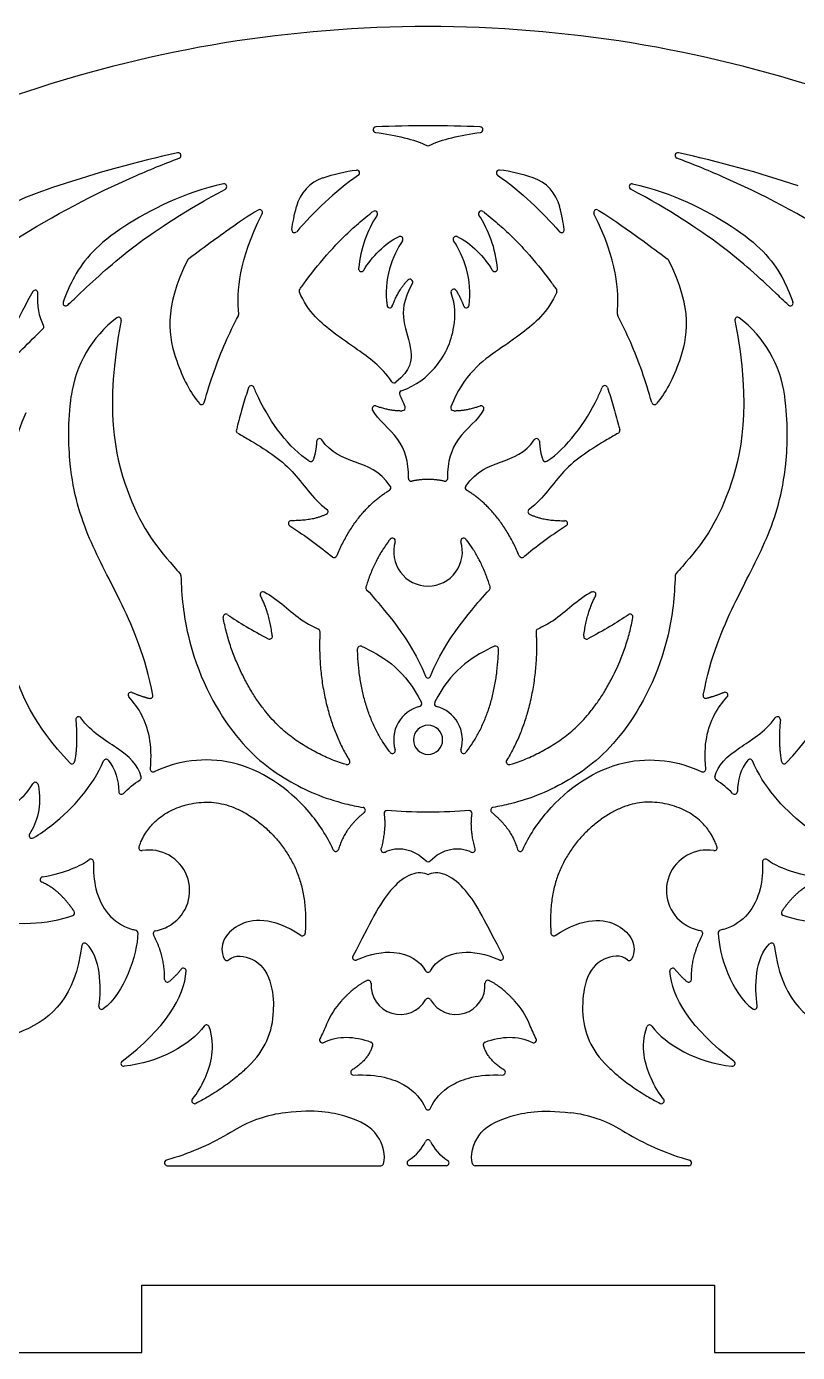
# Model space of a CAD drawing. Header units: millimetres. Extents: x -254 to 403, y -359 to 324.
# Drawn here: x -35.8 to 32.9, y 205.5 to 323.6 of the extents above; entities that cross this region are included whole.
import ezdxf

# ---------------------------------------------------------------- set-up
doc = ezdxf.new("R2010")
doc.units = ezdxf.units.MM
doc.header["$MEASUREMENT"] = 0
doc.layers.add('Layer 03', color=5, linetype='Continuous')

msp = doc.modelspace()

# ---------------------------------------------------------------- linework, layer by layer
at = {"layer": 'Layer 03'}
for p, q in [((-0.87, 263.92), (-0.59, 263.4)), ((0.87, 263.92), (0.59, 263.4)), ((-23.23, 222.15), (-4.2, 222.15)), ((0, 222.15), (-1.62, 222.15)), ((1.62, 222.15), (0, 222.15)), ((23.23, 222.15), (4.2, 222.15)), ((-25.5, 205.52), (-25.5, 211.52)), ((-25.5, 211.52), (25.5, 211.52)), ((25.5, 211.52), (25.5, 205.52)), ((-57.5, 205.52), (-25.5, 205.52)), ((25.5, 205.52), (57.5, 205.52))]:
    msp.add_line(p, q, dxfattribs=at)
for centre, radius, start, end in [((0, 210.51), 113.07, 90, 108.4372), ((0, 210.51), 113.07, 71.5628, 90), ((-17.67, 263.51), 57.21, 108.4372, 127.7196), ((-4.64, 314.4), 0.249, 92.5595, 262.6812), ((0, 210.51), 104.24, 90, 92.5595), ((0, 210.51), 104.24, 87.4405, 90), ((4.64, 314.4), 0.249, 277.3188, 87.4405), ((0, 313.22), 0.249, 243.4582, 296.5418), ((0, 210.51), 104.24, 102.3529, 108.4372), ((-22.25, 312.1), 0.249, 290.2895, 102.3529), ((22.25, 312.1), 0.249, 77.6471, 249.7105), ((0, 210.51), 104.24, 71.5628, 77.6471), ((-6.34, 310.56), 0.249, 305.2353, 96.64), ((6.34, 310.56), 0.249, 83.36, 234.7647), ((-17.67, 263.51), 48.38, 108.4372, 127.7196), ((-18.17, 309.33), 0.249, 298.3472, 102.282), ((-8.18, 306.65), 3.66, 108.7469, 165.7548), ((8.18, 306.65), 3.66, 14.2452, 71.2531), ((18.17, 309.33), 0.249, 77.718, 241.6528), ((-15, 307.03), 0.249, 333.7966, 121.7959), ((-4.74, 306.92), 0.249, 326.8399, 127.1063), ((4.74, 306.92), 0.249, 52.8937, 213.1601), ((15, 307.03), 0.249, 58.2041, 206.2034), ((-11.89, 305.48), 0.249, 171.7986, 319.0743), ((-2.48, 304.65), 0.249, 325.3451, 113.7582), ((2.48, 304.65), 0.249, 66.2418, 214.6549), ((11.89, 305.48), 0.249, 220.9257, 8.2014), ((-21.16, 302.71), 0.249, 126.2708, 152.7791), ((21.16, 302.71), 0.249, 27.2209, 53.7292), ((-5.94, 302.02), 0.249, 174.7732, 328.7681), ((-1.61, 300.84), 0.249, 331.3035, 135.8636), ((5.94, 302.02), 0.249, 211.2319, 5.2268), ((-34.99, 299.86), 0.249, 355.2842, 150.1594), ((-11.23, 300.04), 0.249, 144.4138, 203.252), ((2.29, 299.95), 0.249, 31.727, 200.8775), ((11.23, 300.04), 0.249, 336.748, 35.5862), ((-32.26, 298.96), 0.249, 162.1966, 313.5288), ((-3.41, 298.79), 0.249, 188.6346, 339.0749), ((3.41, 298.79), 0.249, 200.9251, 351.3654), ((32.26, 298.96), 0.249, 226.4712, 17.8034), ((-21.36, 289.3), 10.5, 127.3135, 172.4812), ((-27.57, 297.45), 0.249, 349.0074, 127.3135), ((-17.11, 297.94), 0.249, 331.8807, 4.1392), ((17.11, 297.94), 0.249, 175.8608, 208.1193), ((27.57, 297.45), 0.249, 52.6865, 190.9926), ((21.36, 289.3), 10.5, 7.5188, 52.6865), ((-34.47, 296.84), 0.249, 314.011, 26.1568), ((-3.02, 292.1), 0.249, 214.9718, 309.1029), ((-15.74, 291.36), 0.249, 22.0951, 161.202), ((-2.3, 290.91), 0.249, 109.6741, 207.0525), ((15.74, 291.36), 0.249, 18.798, 157.9049), ((-20.17, 290.17), 0.249, 219.9689, 344.4046), ((-4.73, 289.56), 0.249, 72.0518, 208.4537), ((-2.27, 289.63), 0.249, 271.7274, 21.3558), ((2.27, 289.63), 0.249, 158.6442, 268.2726), ((4.73, 289.56), 0.249, 331.5463, 107.9482), ((20.17, 290.17), 0.249, 195.5954, 320.0311), ((-16.83, 287.6), 0.249, 166.2302, 239.7733), ((16.83, 287.6), 0.249, 300.2267, 13.7698), ((-9.67, 286.64), 0.249, 33.879, 176.7631), ((9.67, 286.64), 0.249, 3.2369, 146.121), ((-10.45, 285.1), 0.249, 237.4653, 340.1644), ((10.45, 285.1), 0.249, 199.8356, 302.5347), ((-3.56, 282.51), 0.249, 300.3104, 34.0752), ((-1.5, 283.34), 0.249, 178.3095, 283.024), ((1.5, 283.34), 0.249, 256.976, 1.6905), ((3.56, 282.51), 0.249, 145.9248, 239.6896), ((-9.15, 280.39), 0.249, 297.0444, 53.1816), ((9.15, 280.39), 0.249, 126.8184, 242.9556), ((-12.18, 279.34), 0.249, 89.4343, 237.2658), ((12.18, 279.34), 0.249, 302.7342, 90.5657), ((-3.17, 277.79), 0.249, 343.06, 140.2809), ((0, 276.82), 3.06, 163.06, 270), ((0, 276.82), 3.06, 270, 16.94), ((3.17, 277.79), 0.249, 39.7191, 196.94), ((-8.36, 276.54), 0.249, 229.9817, 337.3369), ((8.36, 276.54), 0.249, 202.6631, 310.0183), ((-22.26, 274.69), 0.249, 1.521, 42.6797), ((22.26, 274.69), 0.249, 137.3203, 178.479), ((-14.71, 273.01), 0.249, 62.2205, 208.2662), ((-5.29, 273.61), 0.249, 163.2529, 222.7551), ((5.29, 273.61), 0.249, 317.2449, 16.7471), ((14.71, 273.01), 0.249, 331.7338, 117.7795), ((-18, 271.01), 0.249, 55.6214, 190.4851), ((18, 271.01), 0.249, 349.5149, 124.3786), ((-14.11, 269.29), 0.249, 242.8237, 7.0911), ((-9.87, 269.7), 0.249, 356.8641, 65.6135), ((9.87, 269.7), 0.249, 114.3865, 183.1359), ((14.11, 269.29), 0.249, 172.9089, 297.1763), ((-6.02, 268.17), 0.249, 66.1506, 180.8357), ((6.02, 268.17), 0.249, 359.1643, 113.8494), ((0, 265.82), 0.249, 200.7455, 339.2545), ((-26.46, 264.06), 0.249, 67.1283, 223.4554), ((-24.75, 264.01), 0.249, 256.4042, 10.985), ((-0.81, 263.28), 0.249, 284.1366, 28.4127), ((0.81, 263.28), 0.249, 151.5873, 255.8634), ((24.75, 264.01), 0.249, 169.015, 283.5958), ((26.46, 264.06), 0.249, 316.5446, 112.8717), ((-31.13, 261.88), 0.249, 36.5018, 185.7139), ((0, 260.07), 3.06, 104.1366, 196.9113), ((0, 260.07), 3.06, 343.0887, 75.8634), ((31.13, 261.88), 0.249, 354.2861, 143.4982), ((0, 260.07), 1.3, 90, 270), ((0, 260.07), 1.3, 270, 90), ((-3.17, 259.11), 0.249, 219.7135, 16.9113), ((3.17, 259.11), 0.249, 163.0887, 320.2865), ((-31.72, 258.18), 0.249, 223.0317, 348.9408), ((-28.67, 258.09), 0.249, 40.2106, 156.758), ((-24.49, 257.46), 0.249, 174.5625, 295.3702), ((-7.21, 258.11), 0.249, 253.4152, 31.801), ((7.21, 258.11), 0.249, 148.199, 286.5848), ((24.49, 257.46), 0.249, 244.6298, 5.4375), ((28.67, 258.09), 0.249, 23.242, 139.7894), ((31.72, 258.18), 0.249, 191.0592, 316.9683), ((-34.98, 256.04), 0.249, 11.3193, 149.5496), ((-25.79, 256.72), 0.249, 303.8155, 13.0823), ((25.79, 256.72), 0.249, 166.9177, 236.1845), ((-27.3, 255.47), 0.249, 181.1668, 315.4881), ((27.3, 255.47), 0.249, 224.5119, 358.8332), ((-5.83, 253.81), 0.249, 308.8894, 80.1942), ((5.83, 253.81), 0.249, 99.8058, 231.1106), ((-3.67, 253.53), 0.249, 84.9298, 188.8231), ((3.67, 253.53), 0.249, 351.1769, 95.0702), ((-35.28, 251.55), 0.249, 148.374, 302.0555), ((-25.5, 250.45), 0.249, 161.5058, 279.8329), ((-8.21, 250.38), 0.249, 204.5073, 344.4737), ((-3.95, 250.3), 0.249, 164.6139, 298.5584), ((3.95, 250.3), 0.249, 241.4416, 15.3861), ((8.21, 250.38), 0.249, 195.5263, 335.4927), ((25.5, 250.45), 0.249, 260.1671, 18.4942), ((-30.04, 249.2), 0.249, 357.0786, 125.7157), ((-24.84, 246.65), 3.61, 302.7408, 99.8329), ((0, 249.47), 0.249, 224.5341, 315.4659), ((24.84, 246.65), 3.61, 80.1671, 237.2592), ((30.04, 249.2), 0.249, 54.2843, 182.9214), ((0, 248.34), 0.249, 247.8981, 292.1019), ((-34.29, 247.62), 0.249, 101.1918, 247.2756), ((-31.72, 244.66), 0.249, 289.6323, 34.3795), ((31.72, 244.66), 0.249, 145.6205, 250.3677), ((-26.09, 242.88), 0.249, 357.9401, 77.1746), ((-24.23, 242.82), 0.249, 100.193, 207.84), ((-11.19, 242.86), 0.249, 236.9604, 356.2388), ((11.19, 242.86), 0.249, 183.7612, 303.0396), ((24.23, 242.82), 0.249, 332.16, 79.807), ((26.09, 242.88), 0.249, 102.8254, 182.0599), ((-30.59, 241.72), 0.249, 46.8695, 172.4295), ((30.59, 241.72), 0.249, 7.5705, 133.1305), ((-21.79, 239.49), 0.249, 356.2978, 142.0277), ((-17.92, 240.67), 0.249, 205.348, 309.4736), ((-6.47, 240.69), 0.249, 152.7238, 295.3922), ((6.47, 240.69), 0.249, 244.6078, 27.2762), ((17.92, 240.67), 0.249, 230.5264, 334.652), ((21.79, 239.49), 0.249, 37.9723, 183.7022), ((-23.21, 238.74), 0.249, 179.3525, 310.1937), ((-5.33, 238.41), 0.249, 355.8825, 115.3034), ((0, 239.62), 0.249, 209.1437, 330.8563), ((5.33, 238.41), 0.249, 64.6966, 184.1175), ((23.21, 238.74), 0.249, 229.8063, 0.6475), ((-2.48, 238.21), 2.6, 175.8825, 330.4357), ((2.48, 238.21), 2.6, 209.5643, 4.1175), ((-29.07, 236.32), 0.249, 171.5173, 305.8657), ((-20.66, 236.1), 6.9, 315.846, 1.5666), ((-2.42, 231.99), 7.17, 137.5282, 157.3126), ((0, 236.8), 0.249, 29.5643, 150.4357), ((2.42, 231.99), 7.17, 22.6874, 42.4718), ((20.66, 236.1), 6.9, 178.4334, 224.154), ((29.07, 236.32), 0.249, 234.1343, 8.4827), ((-19.73, 234.44), 0.249, 18.8816, 144.345), ((19.73, 234.44), 0.249, 35.655, 161.1184), ((-9.41, 233.34), 0.249, 153.4427, 296.5461), ((-5.17, 232.92), 0.249, 340.6185, 70.2817), ((5.17, 232.92), 0.249, 109.7183, 199.3815), ((9.41, 233.34), 0.249, 243.4539, 26.5573), ((-27.1, 231.25), 0.249, 127.0522, 275.7407), ((27.1, 231.25), 0.249, 264.2593, 52.9478), ((-6.64, 230.47), 0.249, 119.4484, 272.2167), ((6.64, 230.47), 0.249, 267.7833, 60.5516), ((-20.79, 227.92), 0.249, 139.6438, 296.9197), ((20.79, 227.92), 0.249, 243.0803, 40.3562), ((-11.41, 215.68), 11.26, 96.5346, 121.4476), ((0, 227.37), 0.249, 203.2912, 336.7088), ((11.41, 215.68), 11.26, 58.5524, 83.4654), ((0, 224.2), 0.249, 25.1229, 154.8771), ((-23.23, 222.4), 0.249, 106.0141, 270), ((-4.2, 222.4), 0.249, 270, 342.9441), ((-1.62, 222.4), 0.249, 121.9569, 270), ((1.62, 222.4), 0.249, 270, 58.0431), ((4.2, 222.4), 0.249, 197.0559, 270), ((23.23, 222.4), 0.249, 270, 73.9859)]:
    msp.add_arc(centre, radius, start, end, dxfattribs=at)
for points, degree in [([(-4.68, 314.15), (-2.85, 313.92), (-1.19, 313.53), (-0.11, 312.99)], 3), ([(0.11, 312.99), (1.19, 313.53), (2.85, 313.92), (4.68, 314.15)], 3), ([(-9.35, 310.11), (-8.38, 310.44), (-7.38, 310.69), (-6.37, 310.8)], 3), ([(9.35, 310.11), (8.38, 310.44), (7.38, 310.69), (6.37, 310.8)], 3), ([(-6.2, 310.35), (-8.34, 308.84), (-10.14, 307.11), (-11.7, 305.31)], 3), ([(6.2, 310.35), (8.34, 308.84), (10.14, 307.11), (11.7, 305.31)], 3), ([(-12.13, 305.51), (-12.05, 306.11), (-11.91, 306.79), (-11.72, 307.55)], 3), ([(12.13, 305.51), (12.05, 306.11), (11.91, 306.79), (11.72, 307.55)], 3), ([(-16.86, 297.96), (-17.02, 300.11), (-16.88, 302.66), (-14.78, 306.92)], 3), ([(-4.53, 306.79), (-5.4, 305.46), (-6.02, 303.84), (-6.18, 302.04)], 3), ([(6.18, 302.04), (6.02, 303.84), (5.4, 305.46), (4.53, 306.79)], 3), ([(16.86, 297.96), (17.02, 300.11), (16.88, 302.66), (14.78, 306.92)], 3), ([(-5.72, 301.89), (-5.03, 303.03), (-3.83, 304.33), (-2.58, 304.88)], 3), ([(2.58, 304.88), (3.83, 304.33), (5.03, 303.03), (5.72, 301.89)], 3), ([(-2.27, 304.51), (-3.14, 303.25), (-4, 300.99), (-3.65, 298.75)], 3), ([(3.65, 298.75), (4, 300.99), (3.14, 303.25), (2.27, 304.51)], 3), ([(-35.2, 299.98), (-36.47, 297.78), (-37.52, 295.4), (-38.24, 293.45)], 3), ([(-3.18, 298.7), (-2.62, 300.16), (-1.79, 301.01)], 2), ([(2.51, 300.08), (2.88, 299.47), (3.18, 298.7)], 2), ([(-34.25, 296.95), (-34.62, 297.72), (-34.83, 298.73), (-34.74, 299.84)], 3), ([(-37.83, 293.18), (-36.73, 294.3), (-35.54, 295.46), (-34.3, 296.66)], 3), ([(-2.04, 289.72), (-2.19, 290.11), (-2.35, 290.46), (-2.52, 290.79)], 3), ([(-4.66, 289.8), (-3.28, 289.35), (-2.27, 289.38)], 2), ([(2.27, 289.38), (3.28, 289.35), (4.66, 289.8)], 2), ([(-9.92, 286.66), (-9.97, 285.7), (-10.22, 285.02)], 2), ([(9.92, 286.66), (9.97, 285.7), (10.22, 285.02)], 2), ([(-9.04, 280.17), (-10.21, 279.57), (-12.17, 279.58)], 2), ([(9.04, 280.17), (10.21, 279.57), (12.17, 279.58)], 2), ([(-12.31, 279.13), (-10.86, 278.19), (-9.61, 277.26), (-8.52, 276.35)], 3), ([(12.31, 279.13), (10.86, 278.19), (9.61, 277.26), (8.52, 276.35)], 3), ([(-13.87, 269.32), (-14.13, 271.41), (-14.93, 272.9)], 2), ([(13.87, 269.32), (14.13, 271.41), (14.93, 272.9)], 2), ([(-17.86, 271.21), (-16.84, 270.52), (-15.65, 269.8), (-14.23, 269.07)], 3), ([(17.86, 271.21), (16.84, 270.52), (15.65, 269.8), (14.23, 269.07)], 3), ([(-5.92, 268.4), (-4.19, 267.63), (-2.25, 266.46), (-0.87, 263.92)], 3), ([(5.92, 268.4), (4.19, 267.63), (2.25, 266.46), (0.87, 263.92)], 3), ([(-26.37, 264.29), (-25.56, 263.95), (-24.81, 263.76)], 2), ([(26.37, 264.29), (25.56, 263.95), (24.81, 263.76)], 2), ([(-31.38, 261.86), (-31.17, 259.73), (-31.48, 258.13)], 2), ([(31.38, 261.86), (31.17, 259.73), (31.48, 258.13)], 2), ([(-28.48, 258.25), (-27.82, 257.46), (-27.57, 256.46), (-27.55, 255.46)], 3), ([(28.48, 258.25), (27.82, 257.46), (27.57, 256.46), (27.55, 255.46)], 3), ([(-27.12, 255.29), (-26.69, 255.74), (-26.19, 256.15), (-25.65, 256.51)], 3), ([(27.12, 255.29), (26.69, 255.74), (26.19, 256.15), (25.65, 256.51)], 3), ([(-34.73, 256.08), (-34.35, 254.16), (-34.86, 252.71), (-35.49, 251.68)], 3), ([(-5.67, 253.61), (-7.45, 252.18), (-7.97, 250.31)], 2), ([(-3.92, 253.49), (-3.71, 252.13), (-4.19, 250.36)], 2), ([(0, 253.63), (-1.38, 253.63), (-2.58, 253.68), (-3.65, 253.78)], 3), ([(3.65, 253.78), (2.58, 253.68), (1.38, 253.63), (0, 253.63)], 3), ([(4.19, 250.36), (3.71, 252.13), (3.92, 253.49)], 2), ([(5.67, 253.61), (7.45, 252.18), (7.97, 250.31)], 2), ([(-3.83, 250.08), (-2.77, 250.66), (-1.26, 250.39), (-0.18, 249.29)], 3), ([(0.18, 249.29), (1.26, 250.39), (2.77, 250.66), (3.83, 250.08)], 3), ([(-34.34, 247.86), (-32.14, 248.3), (-31.02, 248.8), (-30.18, 249.4)], 3), ([(34.34, 247.86), (32.14, 248.3), (31.02, 248.8), (30.18, 249.4)], 3), ([(-31.52, 244.8), (-32.84, 246.74), (-34.39, 247.39)], 2), ([(31.52, 244.8), (32.84, 246.74), (34.39, 247.39)], 2), ([(-39.62, 244.18), (-36.77, 243.48), (-33.92, 243.61), (-31.64, 244.43)], 3), ([(39.62, 244.18), (36.77, 243.48), (33.92, 243.61), (31.64, 244.43)], 3), ([(-24.27, 243.07), (-23.8, 243.15), (-23.33, 243.32), (-22.89, 243.61)], 3), ([(24.27, 243.07), (23.8, 243.15), (23.33, 243.32), (22.89, 243.61)], 3), ([(-25.84, 242.87), (-25.92, 240.88), (-27.04, 237.48), (-28.93, 236.12)], 3), ([(-23.46, 238.74), (-23.43, 240.78), (-24.45, 242.71)], 2), ([(23.46, 238.74), (23.43, 240.78), (24.45, 242.71)], 2), ([(25.84, 242.87), (25.92, 240.88), (27.04, 237.48), (28.93, 236.12)], 3), ([(-29.32, 236.36), (-29.06, 238.08), (-29.14, 240.71), (-30.42, 241.9)], 3), ([(29.32, 236.36), (29.06, 238.08), (29.14, 240.71), (30.42, 241.9)], 3), ([(-27.25, 231.45), (-23.43, 234.33), (-21.69, 237.16), (-21.54, 239.47)], 3), ([(-21.99, 239.64), (-22.43, 239.07), (-23.05, 238.55)], 2), ([(-5.43, 238.64), (-6.52, 238.12), (-7.71, 236.83)], 2), ([(7.71, 236.83), (6.52, 238.12), (5.43, 238.64)], 2), ([(27.25, 231.45), (23.43, 234.33), (21.69, 237.16), (21.54, 239.47)], 3), ([(21.99, 239.64), (22.43, 239.07), (23.05, 238.55)], 2), ([(-19.93, 234.58), (-21.11, 232.94), (-23.98, 231.32), (-27.07, 231.01)], 3), ([(-9.03, 234.75), (-9.22, 234.31), (-9.42, 233.87), (-9.63, 233.45)], 3), ([(-9.29, 233.11), (-7.98, 233.77), (-6.57, 233.69), (-5.08, 233.16)], 3), ([(5.08, 233.16), (6.57, 233.69), (7.98, 233.77), (9.29, 233.11)], 3), ([(9.63, 233.45), (9.42, 233.87), (9.22, 234.31), (9.03, 234.75)], 3), ([(19.93, 234.58), (21.11, 232.94), (23.98, 231.32), (27.07, 231.01)], 3), ([(-4.93, 232.84), (-5.42, 231.45), (-6.76, 230.69)], 2), ([(6.76, 230.69), (5.42, 231.45), (4.93, 232.84)], 2), ([(-1.76, 222.61), (-1.01, 223.08), (-0.52, 223.69), (-0.23, 224.3)], 3), ([(0.23, 224.3), (0.52, 223.69), (1.01, 223.08), (1.76, 222.61)], 3)]:
    msp.add_open_spline(points, degree=degree, dxfattribs=at)
for points, knots in [([(-52.65, 291.88), (-51.08, 293.37), (-46.35, 297.81), (-36.9, 304.97), (-28.19, 309.45), (-23.49, 311.37), (-22.16, 311.86)], [464.744344, 464.744344, 464.744344, 464.744344, 469.767958, 478.059149, 486.350339, 489.721095, 489.721095, 489.721095, 489.721095]), ([(52.65, 291.88), (51.08, 293.37), (46.35, 297.81), (36.9, 304.97), (28.19, 309.45), (23.49, 311.37), (22.16, 311.86)], [464.744344, 464.744344, 464.744344, 464.744344, 469.767958, 478.059149, 486.35034, 489.721095, 489.721095, 489.721095, 489.721095]), ([(-18.22, 309.58), (-21.72, 308.81), (-28.44, 305.37), (-31.15, 302.26), (-32.25, 299.79), (-32.49, 299.04)], [192.087242, 192.087242, 192.087242, 192.087242, 198.876017, 206.666206, 210.259678, 210.259678, 210.259678, 210.259678]), ([(18.22, 309.58), (21.72, 308.81), (28.44, 305.37), (31.15, 302.26), (32.25, 299.79), (32.49, 299.04)], [192.087242, 192.087242, 192.087242, 192.087242, 198.876015, 206.666206, 210.259678, 210.259678, 210.259678, 210.259678]), ([(-32.09, 298.78), (-31.71, 299.14), (-28.5, 302.18), (-25.1, 305.31), (-18.05, 309.11)], [210.919989, 210.919989, 210.919989, 210.919989, 212.394706, 223.384243, 223.384243, 223.384243, 223.384243]), ([(32.09, 298.78), (31.71, 299.14), (28.5, 302.18), (25.1, 305.31), (18.05, 309.11)], [210.919989, 210.919989, 210.919989, 210.919989, 212.394706, 223.384243, 223.384243, 223.384243, 223.384243]), ([(-15.14, 307.24), (-16.78, 306.22), (-18.65, 304.87), (-20.57, 303.45), (-21.3, 302.91)], [265.783065, 265.783065, 265.783065, 265.783065, 270.275128, 273.026856, 273.026856, 273.026856, 273.026856]), ([(-11.43, 300.18), (-11.24, 300.44), (-10.4, 301.59), (-9.15, 303.14), (-7.62, 304.76), (-6.37, 305.93), (-5.44, 306.7), (-4.94, 307.09), (-4.89, 307.12)], [484.817467, 484.817467, 484.817467, 484.817467, 485.782388, 489.100867, 490.794082, 492.510579, 494.255755, 494.424812, 494.424812, 494.424812, 494.424812]), ([(4.89, 307.12), (4.94, 307.09), (5.44, 306.7), (6.37, 305.93), (7.62, 304.76), (9.15, 303.14), (10.4, 301.59), (11.24, 300.44), (11.43, 300.18)], [731.779436, 731.779436, 731.779436, 731.779436, 731.948494, 733.69367, 735.410167, 737.103382, 740.42186, 741.386782, 741.386782, 741.386782, 741.386782]), ([(15.14, 307.24), (16.78, 306.22), (18.65, 304.87), (20.57, 303.45), (21.3, 302.91)], [265.783065, 265.783065, 265.783065, 265.783065, 270.275128, 273.026856, 273.026856, 273.026856, 273.026856]), ([(-21.38, 302.83), (-23.64, 298.44), (-22.62, 293.7), (-21.17, 290.97), (-20.36, 290.01)], [273.14252, 273.14252, 273.14252, 273.14252, 279.110589, 283.985373, 283.985373, 283.985373, 283.985373]), ([(21.38, 302.83), (23.64, 298.44), (22.62, 293.7), (21.17, 290.97), (20.36, 290.01)], [273.14252, 273.14252, 273.14252, 273.14252, 279.110589, 283.985373, 283.985373, 283.985373, 283.985373]), ([(-3.22, 291.96), (-4.18, 293.33), (-6.92, 295.28), (-9.88, 297.25), (-11.09, 299.09), (-11.46, 299.94)], [470.276363, 470.276363, 470.276363, 470.276363, 474.406249, 480.601068, 484.560737, 484.560737, 484.560737, 484.560737]), ([(-1.39, 300.72), (-2.25, 299.15), (-2.31, 297.11), (-1.32, 294.92), (-1.52, 293), (-2.86, 291.91)], [458.834652, 458.834652, 458.834652, 458.834652, 462.224618, 466.333149, 469.865638, 469.865638, 469.865638, 469.865638]), ([(11.46, 299.94), (11.09, 299.09), (9.88, 297.25), (6.54, 295.02), (3.17, 292.61), (2.04, 289.72)], [741.643512, 741.643512, 741.643512, 741.643512, 745.603183, 751.798002, 757.780285, 757.780285, 757.780285, 757.780285]), ([(-2.38, 291.14), (-1, 291.63), (1.13, 293.46), (2.4, 296.09), (2.46, 298.82), (2.06, 299.86)], [783.409077, 783.409077, 783.409077, 783.409077, 787.184656, 792.469186, 795.704714, 795.704714, 795.704714, 795.704714]), ([(-19.93, 290.1), (-19.66, 291.06), (-18.78, 293.86), (-17.72, 296.28), (-16.89, 297.82)], [284.528327, 284.528327, 284.528327, 284.528327, 286.897397, 291.675514, 291.675514, 291.675514, 291.675514]), ([(19.93, 290.1), (19.66, 291.06), (18.78, 293.86), (17.72, 296.28), (16.89, 297.82)], [284.528327, 284.528327, 284.528327, 284.528327, 286.897397, 291.675514, 291.675514, 291.675514, 291.675514]), ([(-27.33, 297.4), (-28.84, 289.62), (-26.91, 280.94), (-24.27, 277.31), (-22.27, 275.08), (-22.07, 274.86)], [1279.227974, 1279.227974, 1279.227974, 1279.227974, 1290.998135, 1303.188812, 1304.494618, 1304.494618, 1304.494618, 1304.494618]), ([(27.33, 297.4), (28.84, 289.62), (26.91, 280.94), (24.27, 277.31), (22.27, 275.08), (22.07, 274.86)], [1279.227974, 1279.227974, 1279.227974, 1279.227974, 1290.998135, 1303.188812, 1304.494618, 1304.494618, 1304.494618, 1304.494618]), ([(-24.51, 264.05), (-25.17, 267.49), (-27.32, 272.51), (-30.33, 277.87), (-32, 283.34), (-32.07, 288.36), (-31.77, 290.67)], [1240.621312, 1240.621312, 1240.621312, 1240.621312, 1248.543584, 1256.747931, 1264.952279, 1270.313385, 1270.313385, 1270.313385, 1270.313385]), ([(-15.98, 291.44), (-16.16, 290.9), (-16.51, 289.79), (-16.85, 288.52), (-17.03, 287.8), (-17.07, 287.66)], [399.609016, 399.609016, 399.609016, 399.609016, 401.323758, 403.118392, 403.561599, 403.561599, 403.561599, 403.561599]), ([(-10.59, 284.89), (-12.37, 286.03), (-14.29, 288.67), (-15.38, 291.13), (-15.51, 291.45)], [389.440651, 389.440651, 389.440651, 389.440651, 397.74784, 399.002047, 399.002047, 399.002047, 399.002047]), ([(10.59, 284.89), (12.37, 286.03), (14.29, 288.67), (15.38, 291.13), (15.51, 291.45)], [389.440651, 389.440651, 389.440651, 389.440651, 397.74784, 399.002047, 399.002047, 399.002047, 399.002047]), ([(15.98, 291.44), (16.16, 290.9), (16.51, 289.79), (16.85, 288.52), (17.03, 287.8), (17.07, 287.66)], [399.609016, 399.609016, 399.609016, 399.609016, 401.323758, 403.118392, 403.561599, 403.561599, 403.561599, 403.561599]), ([(24.51, 264.05), (25.17, 267.49), (27.32, 272.51), (30.33, 277.87), (32, 283.34), (32.07, 288.36), (31.77, 290.67)], [1240.621312, 1240.621312, 1240.621312, 1240.621312, 1248.543584, 1256.747931, 1264.952279, 1270.313385, 1270.313385, 1270.313385, 1270.313385]), ([(-1.74, 283.35), (-1.7, 284.84), (-2.51, 287.22), (-4.47, 288.55), (-4.95, 289.44)], [770.601284, 770.601284, 770.601284, 770.601284, 774.306979, 778.610755, 778.610755, 778.610755, 778.610755]), ([(4.95, 289.44), (4.47, 288.55), (2.51, 287.22), (1.7, 284.84), (1.74, 283.35)], [761.355022, 761.355022, 761.355022, 761.355022, 765.658798, 769.364493, 769.364493, 769.364493, 769.364493]), ([(-31.91, 258.01), (-35.05, 261.37), (-37.77, 267.18), (-38.51, 276.51), (-37.75, 284.74), (-35.79, 289.21)], [1027.372091, 1027.372091, 1027.372091, 1027.372091, 1038.869037, 1050.751873, 1061.591019, 1061.591019, 1061.591019, 1061.591019]), ([(31.91, 258.01), (35.05, 261.37), (37.77, 267.18), (38.51, 276.51), (37.75, 284.74), (35.79, 289.21)], [1027.372091, 1027.372091, 1027.372091, 1027.372091, 1038.869037, 1050.751873, 1061.591019, 1061.591019, 1061.591019, 1061.591019]), ([(-16.95, 287.38), (-16.63, 287.19), (-14.93, 286.22), (-11.88, 284.29), (-10.35, 281.59), (-9, 280.59)], [403.882491, 403.882491, 403.882491, 403.882491, 405.329944, 411.321658, 416.89839, 416.89839, 416.89839, 416.89839]), ([(16.95, 287.38), (16.63, 287.19), (14.93, 286.22), (11.88, 284.29), (10.35, 281.59), (9, 280.59)], [403.882491, 403.882491, 403.882491, 403.882491, 405.329944, 411.321658, 416.89839, 416.89839, 416.89839, 416.89839]), ([(-3.36, 282.65), (-4.31, 284.06), (-6.61, 284.82), (-8.67, 285.6), (-9.46, 286.78)], [377.907425, 377.907425, 377.907425, 377.907425, 382.072194, 386.588597, 386.588597, 386.588597, 386.588597]), ([(3.36, 282.65), (4.31, 284.06), (6.61, 284.82), (8.67, 285.6), (9.46, 286.78)], [377.907425, 377.907425, 377.907425, 377.907425, 382.072194, 386.588597, 386.588597, 386.588597, 386.588597]), ([(-3.36, 277.94), (-3.39, 277.91), (-3.61, 277.63), (-4.02, 277.06), (-4.53, 276.19), (-4.99, 275.22), (-5.31, 274.37), (-5.48, 273.85), (-5.53, 273.68)], [375.759288, 375.759288, 375.759288, 375.759288, 375.904713, 376.840276, 377.857089, 378.941043, 380.076226, 380.595019, 380.595019, 380.595019, 380.595019]), ([(5.53, 273.68), (5.48, 273.85), (5.31, 274.37), (4.99, 275.22), (4.53, 276.19), (4.02, 277.06), (3.61, 277.63), (3.39, 277.91), (3.36, 277.94)], [404.73857, 404.73857, 404.73857, 404.73857, 405.257362, 406.392545, 407.476499, 408.493312, 409.428876, 409.574301, 409.574301, 409.574301, 409.574301]), ([(-44.47, 275.11), (-43.49, 274.22), (-43.17, 270.65), (-45.39, 265.87), (-46.77, 258.74), (-44.7, 253.95), (-39.16, 252.87), (-36.12, 254.59), (-35.19, 256.16)], [1080.959555, 1080.959555, 1080.959555, 1080.959555, 1086.151651, 1092.021547, 1097.891443, 1103.761339, 1109.631235, 1114.894214, 1114.894214, 1114.894214, 1114.894214]), ([(-22.01, 274.7), (-21.96, 272.85), (-21.35, 267.43), (-17.43, 259.97), (-12.51, 256.22), (-8.84, 254.68), (-6.33, 254.15), (-5.79, 254.05)], [1304.674206, 1304.674206, 1304.674206, 1304.674206, 1309.391919, 1319.088794, 1328.785669, 1338.482544, 1340.985492, 1340.985492, 1340.985492, 1340.985492]), ([(22.01, 274.7), (21.96, 272.85), (21.35, 267.43), (17.43, 259.97), (12.51, 256.22), (8.84, 254.68), (6.33, 254.15), (5.79, 254.05)], [1304.674206, 1304.674206, 1304.674206, 1304.674206, 1309.391919, 1319.088794, 1328.78567, 1338.482545, 1340.985492, 1340.985492, 1340.985492, 1340.985492]), ([(-14.59, 273.24), (-13.32, 272.57), (-11.88, 271.01), (-10.24, 270.15), (-9.77, 269.93)], [289.478974, 289.478974, 289.478974, 289.478974, 294.618838, 296.583807, 296.583807, 296.583807, 296.583807]), ([(-5.47, 273.44), (-4.89, 272.81), (-2.46, 269.97), (-0.97, 267.67), (-0.23, 265.73)], [380.854646, 380.854646, 380.854646, 380.854646, 383.312547, 392.364614, 392.364614, 392.364614, 392.364614]), ([(0.23, 265.73), (0.97, 267.67), (2.46, 269.97), (4.89, 272.81), (5.47, 273.44)], [392.968974, 392.968974, 392.968974, 392.968974, 402.021039, 404.478943, 404.478943, 404.478943, 404.478943]), ([(14.59, 273.24), (13.32, 272.57), (11.88, 271.01), (10.24, 270.15), (9.77, 269.93)], [286.946528, 286.946528, 286.946528, 286.946528, 292.086392, 294.05136, 294.05136, 294.05136, 294.05136]), ([(-7.28, 257.87), (-7.36, 257.89), (-7.68, 257.99), (-8.21, 258.17), (-8.87, 258.43), (-9.74, 258.83), (-10.59, 259.29), (-11.43, 259.81), (-12.27, 260.39), (-13.33, 261.27), (-14.31, 262.36), (-15.11, 263.42), (-15.73, 264.37), (-16.41, 265.58), (-17.03, 266.9), (-17.57, 268.31), (-17.9, 269.4), (-18.11, 270.29), (-18.2, 270.74), (-18.24, 270.96)], [298.340991, 298.340991, 298.340991, 298.340991, 298.612907, 299.33347, 300.039793, 300.745554, 302.207065, 302.960549, 303.711958, 305.283408, 307.089077, 308.133385, 309.27746, 310.501456, 312.316178, 313.664581, 315.043032, 315.740604, 316.419162, 316.419162, 316.419162, 316.419162]), ([(7.28, 257.87), (7.36, 257.89), (7.68, 257.99), (8.21, 258.17), (8.87, 258.43), (9.74, 258.83), (10.59, 259.29), (11.43, 259.81), (12.27, 260.39), (13.33, 261.27), (14.31, 262.36), (15.11, 263.42), (15.73, 264.37), (16.41, 265.58), (17.03, 266.9), (17.57, 268.31), (17.9, 269.4), (18.11, 270.29), (18.2, 270.74), (18.24, 270.96)], [295.808544, 295.808544, 295.808544, 295.808544, 296.08046, 296.801023, 297.507346, 298.213107, 299.674618, 300.428102, 301.179512, 302.750962, 304.556631, 305.600938, 306.745014, 307.969009, 309.783731, 311.132135, 312.510586, 313.208157, 313.886715, 313.886715, 313.886715, 313.886715]), ([(-3.36, 258.95), (-3.39, 258.99), (-3.61, 259.27), (-4.02, 259.83), (-4.53, 260.71), (-4.99, 261.68), (-5.39, 262.73), (-5.72, 263.84), (-5.97, 264.99), (-6.15, 266.15), (-6.24, 267.21), (-6.27, 267.88), (-6.27, 268.17)], [104.320435, 104.320435, 104.320435, 104.320435, 104.46508, 105.400644, 106.417457, 107.50141, 108.636593, 109.805495, 110.990247, 112.174235, 113.341606, 114.195386, 114.195386, 114.195386, 114.195386]), ([(3.36, 258.95), (3.39, 258.99), (3.61, 259.27), (4.02, 259.83), (4.53, 260.71), (4.99, 261.68), (5.39, 262.73), (5.72, 263.84), (5.97, 264.99), (6.15, 266.15), (6.24, 267.21), (6.27, 267.88), (6.27, 268.17)], [104.320435, 104.320435, 104.320435, 104.320435, 104.46508, 105.400643, 106.417456, 107.50141, 108.636593, 109.805495, 110.990247, 112.174235, 113.341606, 114.195386, 114.195386, 114.195386, 114.195386]), ([(-24.73, 257.48), (-24.52, 259.72), (-25.13, 261.91), (-26.18, 263.39), (-26.64, 263.89)], [1230.562157, 1230.562157, 1230.562157, 1230.562157, 1235.159651, 1237.657585, 1237.657585, 1237.657585, 1237.657585]), ([(24.73, 257.48), (24.52, 259.72), (25.13, 261.91), (26.18, 263.39), (26.64, 263.89)], [1230.562157, 1230.562157, 1230.562157, 1230.562157, 1235.159651, 1237.657585, 1237.657585, 1237.657585, 1237.657585]), ([(-25.54, 256.78), (-25.79, 257.83), (-27.34, 259.25), (-29.95, 260.71), (-30.93, 262.03)], [1014.08828, 1014.08828, 1014.08828, 1014.08828, 1018.478931, 1022.295179, 1022.295179, 1022.295179, 1022.295179]), ([(25.54, 256.78), (25.79, 257.83), (27.34, 259.25), (29.95, 260.71), (30.93, 262.03)], [1014.08828, 1014.08828, 1014.08828, 1014.08828, 1018.478932, 1022.295179, 1022.295179, 1022.295179, 1022.295179]), ([(-8.44, 250.28), (-9, 251.51), (-11.27, 254.99), (-17.22, 259.01), (-22.38, 258.18), (-24.38, 257.23)], [1204.663354, 1204.663354, 1204.663354, 1204.663354, 1209.63801, 1220.122307, 1230.035034, 1230.035034, 1230.035034, 1230.035034]), ([(8.44, 250.28), (9, 251.51), (11.27, 254.99), (17.22, 259.01), (22.38, 258.18), (24.38, 257.23)], [1204.663354, 1204.663354, 1204.663354, 1204.663354, 1209.638009, 1220.122306, 1230.035034, 1230.035034, 1230.035034, 1230.035034]), ([(-35.15, 251.33), (-34.58, 251.69), (-31.99, 253.49), (-29.85, 255.98), (-28.9, 258.19)], [1120.093297, 1120.093297, 1120.093297, 1120.093297, 1122.78515, 1132.889866, 1132.889866, 1132.889866, 1132.889866]), ([(35.15, 251.33), (34.58, 251.69), (31.99, 253.49), (29.85, 255.98), (28.9, 258.19)], [1120.093297, 1120.093297, 1120.093297, 1120.093297, 1122.78515, 1132.889866, 1132.889866, 1132.889866, 1132.889866]), ([(-25.74, 250.53), (-25.71, 250.61), (-25.63, 250.83), (-25.46, 251.25), (-25.09, 251.91), (-24.55, 252.58), (-23.89, 253.16), (-23.27, 253.59), (-22.55, 253.95), (-21.74, 254.24), (-20.87, 254.44), (-19.97, 254.53), (-19.07, 254.51), (-18.16, 254.35), (-17.26, 254.05), (-16.33, 253.6), (-15.41, 253.01), (-14.52, 252.3), (-13.69, 251.49), (-12.95, 250.59), (-12.32, 249.64), (-11.79, 248.62), (-11.38, 247.52), (-11.09, 246.33), (-10.92, 245.02), (-10.89, 243.85), (-10.93, 243.11), (-10.94, 242.85)], [975.341295, 975.341295, 975.341295, 975.341295, 975.592112, 976.035962, 976.711203, 977.884111, 978.600074, 979.351765, 980.158143, 981.026111, 981.928534, 982.841122, 983.747065, 984.640668, 985.588577, 986.62403, 987.729387, 988.88174, 990.055472, 991.221201, 992.365225, 993.507292, 994.673347, 995.892704, 997.197259, 998.633744, 999.423864, 999.423864, 999.423864, 999.423864]), ([(25.74, 250.53), (25.71, 250.61), (25.63, 250.83), (25.46, 251.25), (25.09, 251.91), (24.55, 252.58), (23.89, 253.16), (23.27, 253.59), (22.55, 253.95), (21.74, 254.24), (20.87, 254.44), (19.97, 254.53), (19.07, 254.51), (18.16, 254.35), (17.26, 254.05), (16.33, 253.6), (15.41, 253.01), (14.52, 252.3), (13.69, 251.49), (12.95, 250.59), (12.32, 249.64), (11.79, 248.62), (11.38, 247.52), (11.09, 246.33), (10.92, 245.02), (10.89, 243.85), (10.93, 243.11), (10.94, 242.85)], [870.664128, 870.664128, 870.664128, 870.664128, 870.914945, 871.358795, 872.034036, 873.206943, 873.922907, 874.674598, 875.480976, 876.348944, 877.251367, 878.163955, 879.069898, 879.963501, 880.91141, 881.946863, 883.05222, 884.204572, 885.378305, 886.544034, 887.688058, 888.830125, 889.99618, 891.215536, 892.520091, 893.956577, 894.746697, 894.746697, 894.746697, 894.746697]), ([(-29.79, 249.18), (-29.83, 248.35), (-29.59, 245.66), (-28.05, 243.66), (-26.17, 243.15), (-26.04, 243.12)], [1097.685529, 1097.685529, 1097.685529, 1097.685529, 1102.228527, 1112.712824, 1113.486441, 1113.486441, 1113.486441, 1113.486441]), ([(29.79, 249.18), (29.83, 248.35), (29.59, 245.66), (28.05, 243.66), (26.17, 243.15), (26.04, 243.12)], [1097.685529, 1097.685529, 1097.685529, 1097.685529, 1102.228527, 1112.712824, 1113.486441, 1113.486441, 1113.486441, 1113.486441]), ([(-0.09, 248.11), (-1.08, 248.51), (-3.47, 247.27), (-5.16, 243.77), (-6.69, 240.81)], [-1343.113909, -1343.113909, -1343.113909, -1343.113909, -1337.303295, -1331.737259, -1331.737259, -1331.737259, -1331.737259]), ([(6.69, 240.81), (5.16, 243.77), (3.47, 247.27), (1.08, 248.51), (0.09, 248.11)], [-1354.683434, -1354.683434, -1354.683434, -1354.683434, -1349.117397, -1343.306785, -1343.306785, -1343.306785, -1343.306785]), ([(-11.33, 242.65), (-13.92, 244.34), (-17.4, 244.02), (-18.71, 241.75), (-18.15, 240.57)], [999.944314, 999.944314, 999.944314, 999.944314, 1005.48027, 1010.810367, 1010.810367, 1010.810367, 1010.810367]), ([(11.33, 242.65), (13.92, 244.34), (17.4, 244.02), (18.71, 241.75), (18.15, 240.57)], [895.267147, 895.267147, 895.267147, 895.267147, 900.803103, 906.1332, 906.1332, 906.1332, 906.1332]), ([(-30.84, 241.75), (-31.45, 237.18), (-35.03, 233.76), (-41.45, 232.51), (-48.01, 234.05)], [1129.107874, 1129.107874, 1129.107874, 1129.107874, 1142.55966, 1154.284287, 1154.284287, 1154.284287, 1154.284287]), ([(-17.76, 240.48), (-17.17, 240.97), (-15.41, 240.71), (-14.08, 239.19), (-13.79, 237.29), (-13.76, 236.29)], [1011.2647, 1011.2647, 1011.2647, 1011.2647, 1014.40875, 1017.951098, 1020.031471, 1020.031471, 1020.031471, 1020.031471]), ([(-6.36, 240.47), (-5.13, 241.05), (-2.31, 241.46), (-0.72, 240.39), (-0.22, 239.49)], [-1331.114751, -1331.114751, -1331.114751, -1331.114751, -1328.080237, -1323.680062, -1323.680062, -1323.680062, -1323.680062]), ([(0.22, 239.49), (0.72, 240.39), (2.31, 241.46), (5.13, 241.05), (6.36, 240.47)], [-1362.740632, -1362.740632, -1362.740632, -1362.740632, -1358.340456, -1355.305942, -1355.305942, -1355.305942, -1355.305942]), ([(17.76, 240.48), (17.17, 240.97), (15.41, 240.71), (14.08, 239.19), (13.79, 237.29), (13.76, 236.29)], [906.587533, 906.587533, 906.587533, 906.587533, 909.731584, 913.273931, 915.354303, 915.354303, 915.354303, 915.354303]), ([(30.84, 241.75), (31.45, 237.18), (35.03, 233.76), (41.45, 232.51), (48.01, 234.05)], [1129.107874, 1129.107874, 1129.107874, 1129.107874, 1142.559657, 1154.284287, 1154.284287, 1154.284287, 1154.284287]), ([(-20.98, 228.08), (-20.54, 228.6), (-19.6, 230.2), (-18.88, 232.72), (-19.49, 234.52)], [1032.428165, 1032.428165, 1032.428165, 1032.428165, 1035.048587, 1039.368785, 1039.368785, 1039.368785, 1039.368785]), ([(20.98, 228.08), (20.54, 228.6), (19.6, 230.2), (18.88, 232.72), (19.49, 234.52)], [927.750997, 927.750997, 927.750997, 927.750997, 930.37142, 934.691618, 934.691618, 934.691618, 934.691618]), ([(-15.71, 231.29), (-15.87, 231.13), (-16.32, 230.68), (-17.18, 229.93), (-18.34, 229.06), (-19.53, 228.31), (-20.33, 227.87), (-20.67, 227.7)], [1025.563181, 1025.563181, 1025.563181, 1025.563181, 1026.239563, 1027.47812, 1029.008799, 1030.584558, 1031.741919, 1031.741919, 1031.741919, 1031.741919]), ([(-6.63, 230.22), (-4.39, 230.31), (-1.66, 229.42), (-0.56, 228.04), (-0.23, 227.27)], [545.662344, 545.662344, 545.662344, 545.662344, 549.042801, 552.788178, 552.788178, 552.788178, 552.788178]), ([(0.23, 227.27), (0.56, 228.04), (1.66, 229.42), (4.39, 230.31), (6.63, 230.22)], [489.151704, 489.151704, 489.151704, 489.151704, 492.897081, 496.277538, 496.277538, 496.277538, 496.277538]), ([(15.71, 231.29), (15.87, 231.13), (16.32, 230.68), (17.18, 229.93), (18.34, 229.06), (19.53, 228.31), (20.33, 227.87), (20.67, 227.7)], [920.886014, 920.886014, 920.886014, 920.886014, 921.562396, 922.800953, 924.331632, 925.90739, 927.064752, 927.064752, 927.064752, 927.064752]), ([(-3.97, 222.33), (-3.74, 223.06), (-4.28, 225.16), (-6.59, 226.49), (-10, 227.18), (-12.69, 226.87)], [344.183548, 344.183548, 344.183548, 344.183548, 348.855834, 353.916438, 357.753037, 357.753037, 357.753037, 357.753037]), ([(3.97, 222.33), (3.74, 223.06), (4.28, 225.16), (6.59, 226.49), (10, 227.18), (12.69, 226.87)], [344.183548, 344.183548, 344.183548, 344.183548, 348.855834, 353.916438, 357.753037, 357.753037, 357.753037, 357.753037]), ([(-17.28, 225.29), (-18.92, 224.29), (-20.94, 223.35), (-23.04, 222.71), (-23.29, 222.64)], [362.668109, 362.668109, 362.668109, 362.668109, 368.579522, 369.38558, 369.38558, 369.38558, 369.38558]), ([(17.28, 225.29), (18.92, 224.29), (20.94, 223.35), (23.04, 222.71), (23.29, 222.64)], [362.668109, 362.668109, 362.668109, 362.668109, 368.579522, 369.38558, 369.38558, 369.38558, 369.38558])]:
    msp.add_open_spline(points, degree=3, knots=knots, dxfattribs=at)
for points, weights in [([(-8.13, 276.44), (-6.41, 280.55), (-3.44, 282.29)], [0.863550756308, 0.833797982857, 0.892591287772]), ([(0, 283.26), (-0.72, 283.26), (-1.44, 283.1)], [1, 0.969887926339, 0.945967440068]), ([(1.44, 283.1), (0.72, 283.26), (0, 283.26)], [0.94596746288, 0.969887940697, 1]), ([(8.13, 276.44), (6.41, 280.55), (3.44, 282.29)], [0.863550742121, 0.833797996874, 0.892591287772])]:
    msp.add_rational_spline(points, weights, degree=2, dxfattribs=at)
for points, weights, knots in [([(-9.62, 269.69), (-9.66, 269.07), (-9.66, 268.45), (-9.66, 262.53), (-7, 258.24)], [0.967828618443, 0.982918067603, 1, 0.857958109924, 0.85368587268], [296.8837825, 296.8837825, 296.8837825, 296.9753935, 296.9753935, 297.737169, 297.737169, 297.737169]), ([(9.62, 269.69), (9.66, 269.07), (9.66, 268.45), (9.66, 262.53), (7, 258.24)], [0.967828618443, 0.982918067603, 1, 0.857958177655, 0.853685876754], [294.3513359, 294.3513359, 294.3513359, 294.4429469, 294.4429469, 295.2047224, 295.2047224, 295.2047224])]:
    msp.add_rational_spline(points, weights, degree=2, knots=knots, dxfattribs=at)

doc.saveas('drawing.dxf')
